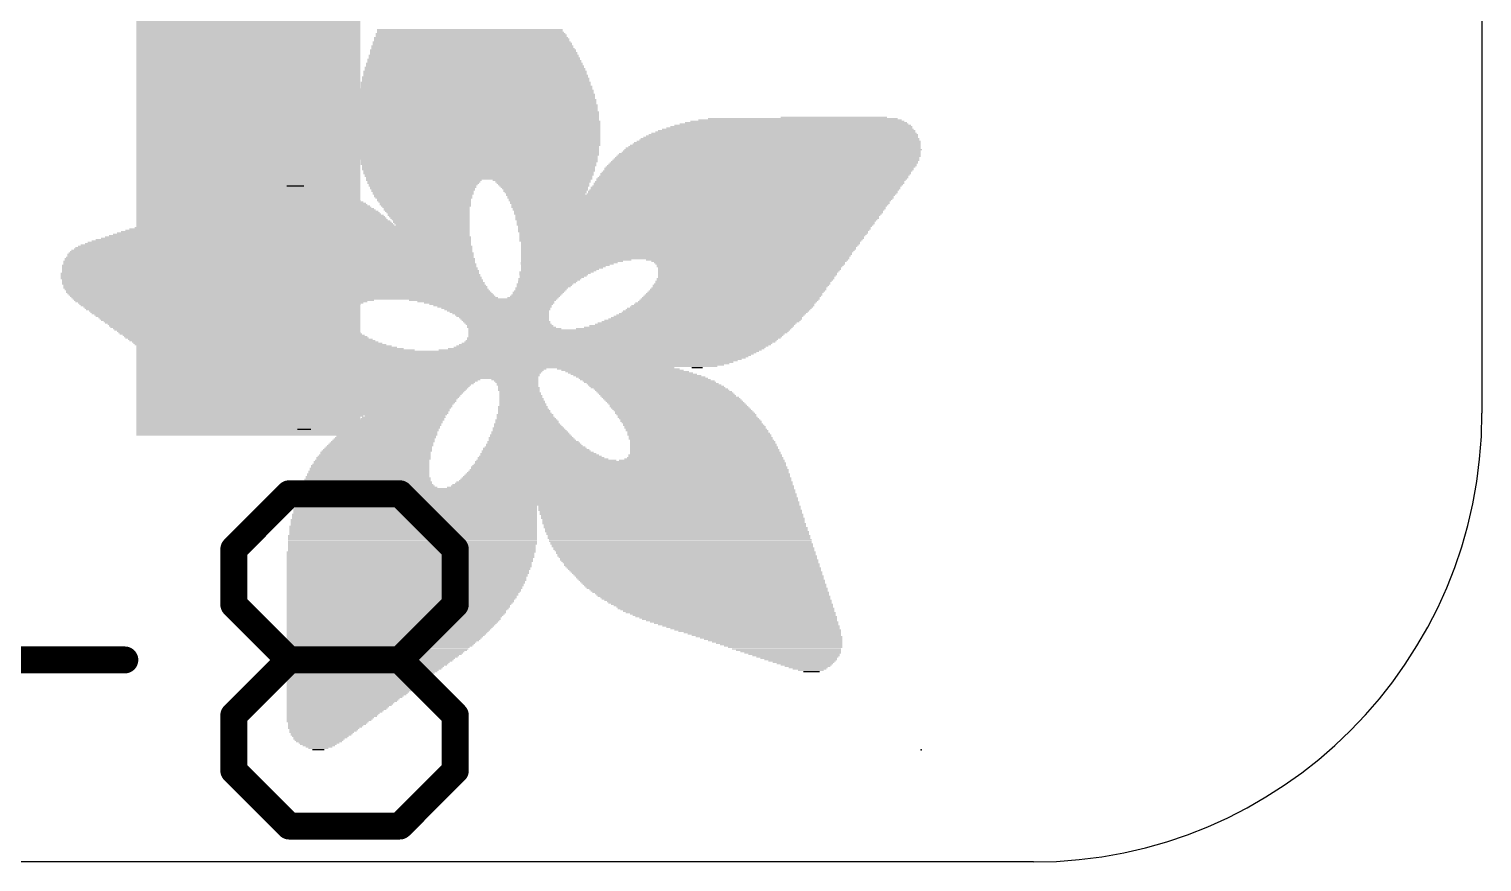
# Model space of a CAD drawing. Extents: x -5.4 to 5.4, y -7 to 7.
# Drawn here: x 1.284 to 5.398, y -6.985 to -4.627 of the extents above; entities that cross this region are included whole.
import ezdxf

# ---------------------------------------------------------------- set-up
doc = ezdxf.new("R2010")
doc.units = 0
for name, color, linetype in [('1', 12, 'CONTINUOUS'), ('20', 53, 'CONTINUOUS'), ('21', 40, 'CONTINUOUS'), ('22', 6, 'CONTINUOUS'), ('24', 53, 'CONTINUOUS')]:
    doc.layers.add(name, color=color, linetype=linetype)

# ---------------------------------------------------------------- blocks, each defined once
blk = doc.blocks.new('RECT')
blk.add_solid([(-0.5, -0.5), (0.5, -0.5), (-0.5, 0.5), (0.5, 0.5)])

msp = doc.modelspace()

# ---------------------------------------------------------------- linework, layer by layer
at = {"layer": '20'}
for p, q in [((5.3975, 5.715), (5.3975, -5.715)), ((4.1275, -6.985), (-4.445, -6.985))]:
    msp.add_line(p, q, dxfattribs=at)
msp.add_arc((4.1275, -5.715), 1.27, 270, 0, dxfattribs=at)
at = {"layer": '21', "const_width": 0.0762}
for points in [[(1.8639, -6.0996), (2.0206, -5.9428)], [(2.0206, -5.9428), (2.3342, -5.9428)], [(2.3342, -5.9428), (2.4909, -6.0996)], [(1.8639, -6.2563), (1.8639, -6.0996)], [(2.4909, -6.0996), (2.4909, -6.2563)], [(2.0206, -6.4131), (1.8639, -6.2563)], [(2.4909, -6.2563), (2.3342, -6.4131)], [(0.9283, -6.4131), (1.5554, -6.4131)], [(1.8639, -6.5699), (2.0206, -6.4131)], [(2.0206, -6.4131), (2.3342, -6.4131)], [(2.3342, -6.4131), (2.4909, -6.5699)], [(1.8639, -6.7266), (1.8639, -6.5699)], [(2.4909, -6.5699), (2.4909, -6.7266)], [(2.0206, -6.8834), (1.8639, -6.7266)], [(2.4909, -6.7266), (2.3342, -6.8834)], [(2.3342, -6.8834), (2.0206, -6.8834)]]:
    msp.add_lwpolyline(points, dxfattribs=at)
at = {"layer": '21', "const_width": 0.0381}
for points in [[(2.0206, -5.9237, 1), (2.0206, -5.9618)], [(2.0341, -5.9563, 1), (2.0071, -5.9293)], [(2.3476, -5.9293, 1), (2.3207, -5.9563)], [(2.3342, -5.9618, 1), (2.3342, -5.9237)], [(1.8829, -6.0996, 1), (1.8448, -6.0996)], [(1.8504, -6.0861, 1), (1.8773, -6.113)], [(2.51, -6.0996, 1), (2.4719, -6.0996)], [(2.4775, -6.113, 1), (2.5044, -6.0861)], [(1.8448, -6.2563, 1), (1.8829, -6.2563)], [(1.8773, -6.2429, 1), (1.8504, -6.2698)], [(2.4719, -6.2563, 1), (2.51, -6.2563)], [(2.5044, -6.2698, 1), (2.4775, -6.2429)], [(1.5554, -6.4322, 1), (1.5554, -6.3941)], [(2.0206, -6.3941, 1), (2.0206, -6.4322)], [(2.0341, -6.4266, 1), (2.0071, -6.3996)], [(2.3476, -6.3996, 1), (2.3207, -6.4266)], [(2.3342, -6.4322, 1), (2.3342, -6.3941)], [(2.0071, -6.4266, 1), (2.0341, -6.3996)], [(2.3207, -6.3996, 1), (2.3476, -6.4266)], [(1.8829, -6.5699, 1), (1.8448, -6.5699)], [(1.8504, -6.5564, 1), (1.8773, -6.5833)], [(2.51, -6.5699, 1), (2.4719, -6.5699)], [(2.4775, -6.5833, 1), (2.5044, -6.5564)], [(1.8773, -6.7132, 1), (1.8504, -6.7401)], [(2.5044, -6.7401, 1), (2.4775, -6.7132)], [(1.8448, -6.7266, 1), (1.8829, -6.7266)], [(2.4719, -6.7266, 1), (2.51, -6.7266)], [(2.0206, -6.8643, 1), (2.0206, -6.9024)], [(2.0071, -6.8969, 1), (2.0341, -6.8699)], [(2.3207, -6.8699, 1), (2.3476, -6.8969)], [(2.3342, -6.9024, 1), (2.3342, -6.8643)]]:
    msp.add_lwpolyline(points, format="xyb", dxfattribs=at)
at = {"layer": '24'}
msp.add_point((3.81, -6.6675), dxfattribs=at)

# ---------------------------------------------------------------- block references
at = {"layer": '1', "xscale": 4.445, "yscale": 0.635, "rotation": 90}
msp.add_blockref('RECT', (1.905, -3.556), dxfattribs=at)
at = {"layer": '21', "xscale": 0.4902, "yscale": 1.5199}
msp.add_blockref('RECT', (1.905, -4.5601), dxfattribs=at)
at = {"layer": '22', "rotation": 180}
for p, xscale, yscale in [((2.5337, -4.6406), 0.5373, 0.0038), ((2.5356, -4.6444), 0.5411, 0.0038), ((2.5356, -4.6482), 0.5411, 0.0038), ((2.5318, -4.6292), 0.5257, 0.0039), ((2.5318, -4.633), 0.5257, 0.0038), ((2.5337, -4.6368), 0.5295, 0.0038), ((2.5413, -4.6863), 0.5829, 0.0038), ((2.5413, -4.6901), 0.5829, 0.0038), ((2.5394, -4.6749), 0.5715, 0.0038), ((2.5394, -4.6787), 0.5715, 0.0038), ((2.5413, -4.6825), 0.5753, 0.0038), ((2.5375, -4.6634), 0.5601, 0.0038), ((2.5394, -4.6673), 0.5639, 0.0039), ((2.5394, -4.6711), 0.5639, 0.0038), ((2.5356, -4.652), 0.5487, 0.0038), ((2.5375, -4.6558), 0.5525, 0.0038), ((2.5375, -4.6596), 0.5525, 0.0038), ((2.5451, -4.7244), 0.6134, 0.0038), ((2.5451, -4.7282), 0.6134, 0.0038), ((2.547, -4.732), 0.6172, 0.0038), ((2.5432, -4.713), 0.602, 0.0038), ((2.5451, -4.7168), 0.6058, 0.0038), ((2.5451, -4.7206), 0.6058, 0.0038), ((2.5432, -4.7015), 0.5944, 0.0038), ((2.5432, -4.7054), 0.5944, 0.0039), ((2.5451, -4.7092), 0.5982, 0.0038), ((2.5432, -4.6939), 0.5867, 0.0038), ((2.5432, -4.6977), 0.5867, 0.0038), ((2.547, -4.7625), 0.6401, 0.0038), ((2.5489, -4.7663), 0.6439, 0.0038), ((2.5489, -4.7701), 0.6439, 0.0038), ((2.547, -4.7473), 0.6324, 0.0038), ((2.547, -4.7511), 0.6324, 0.0038), ((2.547, -4.7549), 0.6324, 0.0038), ((2.5489, -4.7587), 0.6362, 0.0038), ((2.5451, -4.7358), 0.621, 0.0038), ((2.547, -4.7396), 0.6248, 0.0038), ((2.547, -4.7435), 0.6248, 0.0039), ((2.5489, -4.7968), 0.6592, 0.0038), ((2.5508, -4.8006), 0.663, 0.0038), ((2.5508, -4.8044), 0.663, 0.0038), ((2.5508, -4.8082), 0.663, 0.0038), ((2.5527, -4.812), 0.6668, 0.0038), ((2.5508, -4.7892), 0.6554, 0.0038), ((2.5508, -4.793), 0.6554, 0.0038), ((2.5489, -4.7777), 0.6515, 0.0038), ((2.5489, -4.7816), 0.6515, 0.0039), ((2.5489, -4.7854), 0.6515, 0.0038), ((2.5489, -4.7739), 0.6439, 0.0038), ((2.5527, -4.8463), 0.682, 0.0038), ((2.5527, -4.8501), 0.682, 0.0038), ((2.5527, -4.8539), 0.682, 0.0038), ((2.5508, -4.8158), 0.6706, 0.0038), ((2.5508, -4.8197), 0.6706, 0.0039), ((2.5508, -4.8235), 0.6706, 0.0038), ((2.5527, -4.8273), 0.6744, 0.0038), ((2.5527, -4.8311), 0.6744, 0.0038), ((2.5527, -4.8349), 0.6744, 0.0038), ((2.5527, -4.8387), 0.6744, 0.0038), ((2.5546, -4.8425), 0.6782, 0.0038), ((2.5527, -4.8578), 0.682, 0.0039), ((2.5546, -4.8616), 0.6858, 0.0038), ((2.5546, -4.8654), 0.6858, 0.0038), ((2.5546, -4.8692), 0.6858, 0.0038), ((2.5546, -4.873), 0.6858, 0.0038), ((2.5546, -4.8768), 0.6858, 0.0038), ((2.5546, -4.8806), 0.6858, 0.0038), ((2.5546, -4.8844), 0.6858, 0.0038), ((2.5565, -4.8882), 0.6896, 0.0038), ((2.5565, -4.892), 0.6896, 0.0038), ((2.5565, -4.8959), 0.6896, 0.0039), ((3.45, -4.8959), 0.6477, 0.0039), ((3.4557, -4.892), 0.6287, 0.0038), ((3.4595, -4.8882), 0.6058, 0.0038), ((3.4671, -4.8844), 0.5754, 0.0038), ((3.4747, -4.8806), 0.5372, 0.0038), ((3.5624, -4.8768), 0.3009, 0.0038), ((2.5565, -4.8997), 0.6896, 0.0038), ((2.5565, -4.9035), 0.6896, 0.0038), ((2.5565, -4.9073), 0.6896, 0.0038), ((2.5565, -4.9111), 0.6896, 0.0038), ((2.5565, -4.9149), 0.6896, 0.0038), ((2.5565, -4.9187), 0.6896, 0.0038), ((2.5565, -4.9225), 0.6896, 0.0038), ((2.5565, -4.9263), 0.6896, 0.0038), ((2.5565, -4.9301), 0.6896, 0.0038), ((2.5565, -4.934), 0.6896, 0.0039), ((2.5565, -4.9378), 0.6896, 0.0038), ((3.41, -4.9378), 0.7887, 0.0038), ((3.4119, -4.934), 0.7773, 0.0039), ((3.4157, -4.9301), 0.7696, 0.0038), ((3.4195, -4.9263), 0.762, 0.0038), ((3.4214, -4.9225), 0.7506, 0.0038), ((3.4252, -4.9187), 0.7354, 0.0038), ((3.429, -4.9149), 0.7278, 0.0038), ((3.4328, -4.9111), 0.7124, 0.0038), ((3.4366, -4.9073), 0.6972, 0.0038), ((3.4423, -4.9035), 0.6858, 0.0038), ((3.4462, -4.8997), 0.6705, 0.0038), ((2.5565, -4.9416), 0.6896, 0.0038), ((2.5565, -4.9454), 0.6896, 0.0038), ((2.5565, -4.9492), 0.6896, 0.0038), ((2.5565, -4.953), 0.6896, 0.0038), ((2.5584, -4.9568), 0.6858, 0.0038), ((2.5565, -4.9606), 0.682, 0.0038), ((2.5565, -4.9644), 0.682, 0.0038), ((2.5565, -4.9682), 0.682, 0.0038), ((2.5565, -4.9721), 0.682, 0.0039), ((2.5565, -4.9759), 0.682, 0.0038), ((3.3852, -4.9759), 0.8458, 0.0038), ((3.3871, -4.9721), 0.842, 0.0039), ((3.3909, -4.9682), 0.842, 0.0038), ((3.3909, -4.9644), 0.8344, 0.0038), ((3.3947, -4.9606), 0.8268, 0.0038), ((3.3966, -4.9568), 0.823, 0.0038), ((3.4005, -4.953), 0.8153, 0.0038), ((3.4024, -4.9492), 0.8115, 0.0038), ((3.4062, -4.9454), 0.8039, 0.0038), ((3.4081, -4.9416), 0.7925, 0.0038), ((2.5584, -4.9797), 0.6782, 0.0038), ((2.5584, -4.9835), 0.6782, 0.0038), ((2.5565, -4.9873), 0.6744, 0.0038), ((2.5565, -4.9911), 0.6744, 0.0038), ((2.5565, -4.9949), 0.6744, 0.0038), ((2.5584, -4.9987), 0.6706, 0.0038), ((2.5584, -5.0025), 0.6706, 0.0038), ((2.5565, -5.0063), 0.6668, 0.0038), ((2.5565, -5.0102), 0.6668, 0.0039), ((2.5584, -5.014), 0.663, 0.0038), ((2.5565, -5.0178), 0.6592, 0.0038), ((3.3548, -5.0178), 0.8763, 0.0038), ((3.3586, -5.014), 0.8763, 0.0038), ((3.3605, -5.0102), 0.8725, 0.0039), ((3.3643, -5.0063), 0.8725, 0.0038), ((3.3662, -5.0025), 0.8687, 0.0038), ((3.37, -4.9987), 0.8687, 0.0038), ((3.3719, -4.9949), 0.8649, 0.0038), ((3.3738, -4.9911), 0.8611, 0.0038), ((3.3776, -4.9873), 0.8611, 0.0038), ((3.3795, -4.9835), 0.8573, 0.0038), ((3.3814, -4.9797), 0.8534, 0.0038), ((2.5565, -5.0216), 0.6592, 0.0038), ((2.5565, -5.0254), 0.6592, 0.0038), ((2.5585, -5.0292), 0.6553, 0.0038), ((2.5566, -5.033), 0.6515, 0.0038), ((2.5566, -5.0368), 0.6515, 0.0038), ((2.5585, -5.0406), 0.6477, 0.0038), ((2.5566, -5.0444), 0.6439, 0.0038), ((2.5585, -5.0483), 0.6401, 0.0039), ((2.5585, -5.0521), 0.6401, 0.0038), ((2.4022, -5.0559), 0.3276, 0.0038), ((2.4022, -5.0597), 0.32, 0.0038), ((2.7355, -5.0559), 0.2781, 0.0038), ((2.7393, -5.0597), 0.2705, 0.0038), ((3.3243, -5.0597), 0.8763, 0.0038), ((3.33, -5.0521), 0.8801, 0.0038), ((3.3281, -5.0559), 0.8763, 0.0038), ((3.3338, -5.0483), 0.8801, 0.0039), ((3.3357, -5.0444), 0.8763, 0.0038), ((3.3414, -5.0368), 0.8801, 0.0038), ((3.3395, -5.0406), 0.8763, 0.0038), ((3.3433, -5.033), 0.8763, 0.0038), ((3.3471, -5.0292), 0.8763, 0.0038), ((3.3509, -5.0216), 0.8763, 0.0038), ((3.3509, -5.0254), 0.8763, 0.0038), ((2.0289, -5.1016), 0.3429, 0.0038), ((2.0288, -5.0978), 0.32, 0.0038), ((2.0307, -5.094), 0.301, 0.0038), ((2.0308, -5.0902), 0.2781, 0.0038), ((2.0308, -5.0864), 0.2477, 0.0039), ((2.0346, -5.0825), 0.2171, 0.0038), ((2.0346, -5.0787), 0.1791, 0.0038), ((2.0365, -5.0749), 0.1295, 0.0038), ((2.0383, -5.0711), 0.0495, 0.0038), ((2.4003, -5.0635), 0.3162, 0.0038), ((2.4003, -5.0673), 0.3086, 0.0038), ((2.3984, -5.0711), 0.3048, 0.0038), ((2.4003, -5.0749), 0.301, 0.0038), ((2.3984, -5.0787), 0.2972, 0.0038), ((2.4003, -5.0825), 0.2934, 0.0038), ((2.3984, -5.0864), 0.2896, 0.0039), ((2.4003, -5.0902), 0.2858, 0.0038), ((2.4003, -5.094), 0.2858, 0.0038), ((2.4003, -5.0978), 0.2782, 0.0038), ((2.4003, -5.1016), 0.2782, 0.0038), ((2.7393, -5.0635), 0.2629, 0.0038), ((2.7413, -5.0673), 0.259, 0.0038), ((2.7432, -5.0711), 0.2552, 0.0038), ((2.7432, -5.0749), 0.2476, 0.0038), ((2.7451, -5.0787), 0.2438, 0.0038), ((2.747, -5.0825), 0.24, 0.0038), ((2.7451, -5.0864), 0.2362, 0.0039), ((2.747, -5.0902), 0.2324, 0.0038), ((2.747, -5.094), 0.2248, 0.0038), ((3.1852, -5.0978), 1.1011, 0.0038), ((3.1852, -5.1016), 1.0935, 0.0038), ((3.3014, -5.094), 0.8763, 0.0038), ((3.3052, -5.0864), 0.8763, 0.0039), ((3.3052, -5.0902), 0.8763, 0.0038), ((3.309, -5.0825), 0.8763, 0.0038), ((3.3128, -5.0749), 0.8763, 0.0038), ((3.3128, -5.0787), 0.8763, 0.0038), ((3.3167, -5.0711), 0.8763, 0.0038), ((3.3224, -5.0635), 0.8801, 0.0038), ((3.3205, -5.0673), 0.8763, 0.0038), ((2.0003, -5.1397), 0.5295, 0.0038), ((2.0059, -5.1359), 0.5105, 0.0038), ((2.0078, -5.1321), 0.4915, 0.0038), ((2.0117, -5.1283), 0.4762, 0.0038), ((2.0136, -5.1245), 0.4572, 0.0039), ((2.0174, -5.1206), 0.442, 0.0038), ((2.0193, -5.1168), 0.423, 0.0038), ((2.0212, -5.113), 0.4038, 0.0038), ((2.0231, -5.1092), 0.3848, 0.0038), ((2.0269, -5.1054), 0.362, 0.0038), ((2.4022, -5.1054), 0.2744, 0.0038), ((2.4022, -5.1092), 0.2667, 0.0038), ((2.4022, -5.113), 0.2667, 0.0038), ((2.4042, -5.1168), 0.2629, 0.0038), ((2.4061, -5.1206), 0.2591, 0.0038), ((2.4061, -5.1245), 0.2591, 0.0039), ((2.408, -5.1283), 0.2553, 0.0038), ((2.4079, -5.1321), 0.2476, 0.0038), ((2.4098, -5.1359), 0.2438, 0.0038), ((2.4098, -5.1397), 0.2438, 0.0038), ((3.1852, -5.1054), 1.0935, 0.0038), ((3.1852, -5.1092), 1.0859, 0.0038), ((3.1833, -5.113), 1.0821, 0.0038), ((3.1833, -5.1168), 1.0745, 0.0038), ((3.1833, -5.1206), 1.0745, 0.0038), ((3.1833, -5.1245), 1.0668, 0.0039), ((3.1814, -5.1283), 1.0629, 0.0038), ((3.1795, -5.1321), 1.0591, 0.0038), ((3.1814, -5.1359), 1.0553, 0.0038), ((3.1795, -5.1397), 1.0515, 0.0038), ((1.9622, -5.1816), 0.7125, 0.0038), ((1.966, -5.1778), 0.6973, 0.0038), ((1.9698, -5.174), 0.682, 0.0038), ((1.9736, -5.1702), 0.6668, 0.0038), ((1.9755, -5.1664), 0.6477, 0.0038), ((1.9812, -5.1626), 0.6286, 0.0039), ((1.985, -5.1587), 0.6134, 0.0038), ((1.9888, -5.1549), 0.5982, 0.0038), ((1.9908, -5.1511), 0.5791, 0.0038), ((1.9946, -5.1473), 0.5639, 0.0038), ((1.9984, -5.1435), 0.5487, 0.0038), ((2.4117, -5.1435), 0.24, 0.0038), ((2.4136, -5.1473), 0.2362, 0.0038), ((2.4155, -5.1511), 0.2324, 0.0038), ((2.4155, -5.1549), 0.2324, 0.0038), ((2.4174, -5.1587), 0.2286, 0.0038), ((2.4194, -5.1626), 0.2247, 0.0039), ((2.4213, -5.1664), 0.2209, 0.0038), ((2.4232, -5.1702), 0.2171, 0.0038), ((2.4232, -5.174), 0.2171, 0.0038), ((2.4251, -5.1778), 0.2133, 0.0038), ((2.427, -5.1816), 0.2095, 0.0038), ((3.1795, -5.1435), 1.0439, 0.0038), ((3.1795, -5.1473), 1.0439, 0.0038), ((3.1776, -5.1511), 1.0401, 0.0038), ((3.1776, -5.1549), 1.0325, 0.0038), ((3.1757, -5.1587), 1.0287, 0.0038), ((3.1757, -5.1626), 1.0287, 0.0039), ((3.1738, -5.1664), 1.0249, 0.0038), ((3.1738, -5.1702), 1.0173, 0.0038), ((3.1719, -5.174), 1.0135, 0.0038), ((3.1719, -5.1778), 1.0135, 0.0038), ((3.1699, -5.1816), 1.0096, 0.0038), ((2.0041, -5.2235), 1.063, 0.0038), ((2.0117, -5.2197), 1.0478, 0.0038), ((2.0174, -5.2159), 1.0364, 0.0038), ((2.0212, -5.2121), 1.021, 0.0038), ((2.0269, -5.2083), 1.0096, 0.0038), ((2.0326, -5.2045), 0.9982, 0.0038), ((2.0383, -5.2007), 0.9867, 0.0039), ((2.044, -5.1968), 0.9753, 0.0038), ((2.0497, -5.193), 0.9639, 0.0038), ((2.0574, -5.1892), 0.9486, 0.0038), ((2.0631, -5.1854), 0.9372, 0.0038), ((3.1699, -5.1854), 1.002, 0.0038), ((3.168, -5.1892), 0.9982, 0.0038), ((3.168, -5.193), 0.9982, 0.0038), ((3.1661, -5.1968), 0.9944, 0.0038), ((3.1642, -5.2007), 0.9906, 0.0039), ((3.1661, -5.2045), 0.9868, 0.0038), ((3.1642, -5.2083), 0.983, 0.0038), ((3.1623, -5.2121), 0.9792, 0.0038), ((3.1604, -5.2159), 0.9754, 0.0038), ((3.1604, -5.2197), 0.9754, 0.0038), ((3.1585, -5.2235), 0.9716, 0.0038), ((1.9679, -5.2654), 1.1506, 0.0038), ((1.9698, -5.2616), 1.1468, 0.0038), ((1.9698, -5.2578), 1.1392, 0.0038), ((1.9717, -5.254), 1.1354, 0.0038), ((1.9755, -5.2502), 1.1278, 0.0038), ((1.9774, -5.2464), 1.124, 0.0038), ((1.9812, -5.2426), 1.1164, 0.0038), ((1.9832, -5.2388), 1.1049, 0.0039), ((1.9889, -5.2349), 1.0935, 0.0038), ((1.9927, -5.2311), 1.0859, 0.0038), ((1.9984, -5.2273), 1.0745, 0.0038), ((3.1566, -5.2273), 0.9678, 0.0038), ((3.1471, -5.2578), 0.9411, 0.0038), ((3.1452, -5.2616), 0.9373, 0.0038), ((3.1452, -5.2654), 0.9373, 0.0038), ((3.1566, -5.2311), 0.9601, 0.0038), ((3.1566, -5.2349), 0.9601, 0.0038), ((3.1547, -5.2388), 0.9563, 0.0039), ((3.1528, -5.2426), 0.9525, 0.0038), ((3.1509, -5.2464), 0.9487, 0.0038), ((3.1509, -5.2502), 0.9487, 0.0038), ((3.149, -5.254), 0.9449, 0.0038), ((1.9641, -5.2959), 1.1735, 0.0038), ((1.9641, -5.2997), 1.1735, 0.0038), ((1.966, -5.3035), 1.1773, 0.0038), ((1.966, -5.3073), 1.1773, 0.0038), ((1.9641, -5.2845), 1.1659, 0.0038), ((1.9641, -5.2883), 1.1659, 0.0038), ((1.966, -5.2921), 1.1697, 0.0038), ((1.966, -5.2769), 1.1621, 0.0039), ((1.966, -5.2807), 1.1621, 0.0038), ((1.966, -5.273), 1.1545, 0.0038), ((1.9679, -5.2692), 1.1506, 0.0038), ((2.8136, -5.2883), 0.2743, 0.0038), ((2.8079, -5.2921), 0.2629, 0.0038), ((3.1433, -5.2692), 0.9335, 0.0038), ((3.1414, -5.273), 0.9297, 0.0038), ((3.1414, -5.2769), 0.9297, 0.0039), ((2.8327, -5.2807), 0.3124, 0.0038), ((2.8213, -5.2845), 0.2896, 0.0038), ((2.8023, -5.2959), 0.2515, 0.0038), ((2.7927, -5.3035), 0.2324, 0.0038), ((2.787, -5.3073), 0.221, 0.0038), ((2.7966, -5.2997), 0.2401, 0.0038), ((3.3167, -5.2807), 0.5715, 0.0038), ((3.3223, -5.2845), 0.5524, 0.0038), ((3.3242, -5.2883), 0.541, 0.0038), ((3.3261, -5.2921), 0.5372, 0.0038), ((3.3261, -5.2959), 0.5296, 0.0038), ((3.3242, -5.2997), 0.5258, 0.0038), ((3.3242, -5.3035), 0.5182, 0.0038), ((3.3242, -5.3073), 0.5182, 0.0038), ((1.966, -5.3188), 1.1849, 0.0038), ((1.9679, -5.3226), 1.1887, 0.0038), ((1.9679, -5.3264), 1.1887, 0.0038), ((1.9698, -5.3302), 1.1925, 0.0038), ((1.9698, -5.334), 1.1925, 0.0038), ((1.9679, -5.3111), 1.1811, 0.0038), ((1.9679, -5.315), 1.1811, 0.0039), ((1.9755, -5.3454), 1.1964, 0.0038), ((1.9736, -5.3378), 1.1925, 0.0038), ((1.9736, -5.3416), 1.1925, 0.0038), ((2.7527, -5.3416), 0.1676, 0.0038), ((2.7508, -5.3454), 0.1638, 0.0038), ((2.7585, -5.334), 0.1791, 0.0038), ((2.7566, -5.3378), 0.1753, 0.0038), ((2.7736, -5.3188), 0.2019, 0.0038), ((2.7698, -5.3226), 0.1943, 0.0038), ((2.7775, -5.315), 0.2096, 0.0039), ((2.768, -5.3264), 0.1905, 0.0038), ((2.7642, -5.3302), 0.1829, 0.0038), ((2.7832, -5.3111), 0.2134, 0.0038), ((3.3071, -5.3416), 0.4991, 0.0038), ((3.3052, -5.3454), 0.4953, 0.0038), ((3.3128, -5.334), 0.503, 0.0038), ((3.3109, -5.3378), 0.4991, 0.0038), ((3.3223, -5.3111), 0.5144, 0.0038), ((3.3204, -5.315), 0.5106, 0.0039), ((3.3185, -5.3188), 0.5068, 0.0038), ((3.3185, -5.3226), 0.5068, 0.0038), ((3.3166, -5.3264), 0.503, 0.0038), ((3.3147, -5.3302), 0.4992, 0.0038), ((1.9755, -5.3492), 1.1964, 0.0038), ((1.9793, -5.3531), 1.1964, 0.0039), ((1.9812, -5.3569), 1.2002, 0.0038), ((1.9812, -5.3607), 1.2002, 0.0038), ((1.985, -5.3645), 1.2002, 0.0038), ((1.9888, -5.3683), 1.2002, 0.0038), ((1.9907, -5.3721), 1.204, 0.0038), ((1.9946, -5.3759), 1.2039, 0.0038), ((1.9984, -5.3797), 1.2039, 0.0038), ((2.0021, -5.3835), 1.2039, 0.0038), ((2.0079, -5.3873), 1.2078, 0.0038), ((2.7108, -5.3873), 0.1448, 0.0038), ((2.7165, -5.3835), 0.141, 0.0038), ((2.7204, -5.3797), 0.1409, 0.0038), ((2.7261, -5.3721), 0.1447, 0.0038), ((2.7242, -5.3759), 0.1409, 0.0038), ((2.7299, -5.3683), 0.1448, 0.0038), ((2.7356, -5.3607), 0.1486, 0.0038), ((2.7337, -5.3645), 0.1448, 0.0038), ((2.7451, -5.3492), 0.16, 0.0038), ((2.7432, -5.3531), 0.1562, 0.0039), ((2.7413, -5.3569), 0.1524, 0.0038), ((3.2709, -5.3873), 0.5029, 0.0038), ((3.2747, -5.3835), 0.503, 0.0038), ((3.2785, -5.3797), 0.503, 0.0038), ((3.2805, -5.3759), 0.4991, 0.0038), ((3.2843, -5.3721), 0.4991, 0.0038), ((3.2881, -5.3683), 0.4991, 0.0038), ((3.2919, -5.3645), 0.4991, 0.0038), ((3.2938, -5.3607), 0.4953, 0.0038), ((3.2995, -5.3531), 0.4991, 0.0039), ((3.2976, -5.3569), 0.4953, 0.0038), ((3.3033, -5.3492), 0.4991, 0.0038), ((2.0936, -5.3912), 1.3716, 0.0039), ((1.8364, -5.395), 0.8496, 0.0038), ((1.8288, -5.3988), 0.8268, 0.0038), ((1.8269, -5.4026), 0.8078, 0.0038), ((1.825, -5.4064), 0.7963, 0.0038), ((1.8231, -5.4102), 0.7848, 0.0038), ((1.8231, -5.414), 0.7696, 0.0038), ((1.8231, -5.4178), 0.762, 0.0038), ((1.8231, -5.4216), 0.7544, 0.0038), ((1.825, -5.4254), 0.743, 0.0038), ((1.825, -5.4293), 0.7354, 0.0039), ((2.568, -5.395), 0.4153, 0.0038), ((2.5775, -5.3988), 0.3886, 0.0038), ((2.587, -5.4026), 0.3696, 0.0038), ((2.5927, -5.4064), 0.3506, 0.0038), ((2.5966, -5.4102), 0.3353, 0.0038), ((2.6023, -5.414), 0.3239, 0.0038), ((2.606, -5.4178), 0.3086, 0.0038), ((2.6099, -5.4216), 0.3009, 0.0038), ((2.6118, -5.4254), 0.2895, 0.0038), ((2.6156, -5.4293), 0.2819, 0.0039), ((3.2252, -5.4293), 0.5258, 0.0039), ((3.229, -5.4254), 0.5258, 0.0038), ((3.2347, -5.4216), 0.522, 0.0038), ((3.2385, -5.4178), 0.522, 0.0038), ((3.2442, -5.414), 0.5182, 0.0038), ((3.248, -5.4102), 0.5182, 0.0038), ((3.2519, -5.4064), 0.5105, 0.0038), ((3.2557, -5.4026), 0.5105, 0.0038), ((3.2614, -5.3988), 0.5067, 0.0038), ((3.2652, -5.395), 0.5067, 0.0038), ((3.269, -5.3912), 0.5067, 0.0039), ((1.8269, -5.4331), 0.7316, 0.0038), ((1.8308, -5.4369), 0.7239, 0.0038), ((1.8327, -5.4407), 0.7201, 0.0038), ((1.8365, -5.4445), 0.7125, 0.0038), ((1.8384, -5.4483), 0.7087, 0.0038), ((1.8403, -5.4521), 0.7049, 0.0038), ((1.8441, -5.4559), 0.6973, 0.0038), ((1.8478, -5.4597), 0.6973, 0.0038), ((1.8536, -5.4635), 0.6934, 0.0038), ((1.8555, -5.4674), 0.6896, 0.0039), ((1.8593, -5.4712), 0.6896, 0.0038), ((2.6194, -5.4331), 0.2743, 0.0038), ((2.6232, -5.4369), 0.2667, 0.0038), ((2.6251, -5.4407), 0.2629, 0.0038), ((2.6289, -5.4445), 0.2552, 0.0038), ((2.6308, -5.4483), 0.2514, 0.0038), ((2.6327, -5.4521), 0.2476, 0.0038), ((2.6365, -5.4559), 0.2476, 0.0038), ((2.6384, -5.4597), 0.2438, 0.0038), ((2.6423, -5.4635), 0.2439, 0.0038), ((2.6461, -5.4674), 0.2439, 0.0039), ((2.6499, -5.4712), 0.2515, 0.0038), ((3.1509, -5.4712), 0.5905, 0.0038), ((3.1604, -5.4674), 0.5792, 0.0039), ((3.17, -5.4635), 0.5677, 0.0038), ((3.1757, -5.4597), 0.5639, 0.0038), ((3.1852, -5.4559), 0.5601, 0.0038), ((3.1909, -5.4521), 0.5563, 0.0038), ((3.1985, -5.4483), 0.5486, 0.0038), ((3.2023, -5.4445), 0.541, 0.0038), ((3.208, -5.4407), 0.5372, 0.0038), ((3.2137, -5.4369), 0.5334, 0.0038), ((3.2195, -5.4331), 0.5295, 0.0038), ((1.865, -5.475), 0.6858, 0.0038), ((1.8688, -5.4788), 0.6858, 0.0038), ((1.8745, -5.4826), 0.682, 0.0038), ((1.8802, -5.4864), 0.6858, 0.0038), ((1.884, -5.4902), 0.6858, 0.0038), ((1.8917, -5.494), 0.6858, 0.0038), ((1.8974, -5.4978), 0.6896, 0.0038), ((1.9012, -5.5016), 0.6896, 0.0038), ((1.9107, -5.5055), 0.6934, 0.0039), ((1.9164, -5.5093), 0.6972, 0.0038), ((1.9241, -5.5131), 0.6973, 0.0038), ((2.9566, -5.5131), 0.8801, 0.0038), ((2.9604, -5.5093), 0.8801, 0.0038), ((2.968, -5.5016), 0.8878, 0.0038), ((2.9642, -5.5055), 0.8801, 0.0039), ((2.9832, -5.4788), 0.9106, 0.0038), ((2.9813, -5.4826), 0.9068, 0.0038), ((2.9794, -5.4864), 0.903, 0.0038), ((2.9756, -5.4902), 0.8954, 0.0038), ((2.9737, -5.494), 0.8916, 0.0038), ((2.9718, -5.4978), 0.8878, 0.0038), ((2.6594, -5.475), 0.2629, 0.0038), ((3.1375, -5.475), 0.6096, 0.0038), ((1.9317, -5.5169), 0.7049, 0.0038), ((1.9393, -5.5207), 0.7124, 0.0038), ((1.9507, -5.5245), 0.7201, 0.0038), ((1.9603, -5.5283), 0.7315, 0.0038), ((1.9736, -5.5321), 0.743, 0.0038), ((1.9907, -5.5359), 0.7696, 0.0038), ((2.4803, -5.5397), 1.7412, 0.0038), ((2.4803, -5.5436), 1.726, 0.0039), ((2.4785, -5.5474), 1.7145, 0.0038), ((2.4765, -5.5512), 1.703, 0.0038), ((2.9013, -5.5359), 0.9144, 0.0038), ((2.9184, -5.5321), 0.8953, 0.0038), ((2.928, -5.5283), 0.8839, 0.0038), ((2.9356, -5.5245), 0.884, 0.0038), ((2.9432, -5.5207), 0.8839, 0.0038), ((2.9489, -5.5169), 0.8801, 0.0038), ((2.4765, -5.555), 1.6878, 0.0038), ((2.4746, -5.5588), 1.6764, 0.0038), ((2.4727, -5.5626), 1.6574, 0.0038), ((2.4689, -5.5664), 1.6421, 0.0038), ((2.4651, -5.5702), 1.6269, 0.0038), ((2.4632, -5.574), 1.6078, 0.0038), ((2.4575, -5.5778), 1.5887, 0.0038), ((2.4518, -5.5817), 1.5621, 0.0039), ((2.3927, -5.5855), 1.4364, 0.0038), ((2.2136, -5.5893), 1.0706, 0.0038), ((2.2136, -5.5931), 1.0554, 0.0038), ((2.9527, -5.5893), 0.3467, 0.0038), ((2.9642, -5.5931), 0.3467, 0.0038), ((3.1757, -5.5855), 0.0305, 0.0038), ((2.2136, -5.5969), 1.0478, 0.0038), ((2.2155, -5.6007), 1.0363, 0.0038), ((2.2155, -5.6045), 1.0287, 0.0038), ((2.2174, -5.6083), 1.0249, 0.0038), ((2.2193, -5.6121), 1.0135, 0.0038), ((2.2212, -5.6159), 1.0097, 0.0038), ((2.1412, -5.6198), 0.842, 0.0039), ((2.1412, -5.6236), 0.8268, 0.0038), ((2.1393, -5.6274), 0.8154, 0.0038), ((2.1413, -5.6312), 0.8039, 0.0038), ((2.1394, -5.635), 0.7925, 0.0038), ((2.6594, -5.6198), 0.1334, 0.0039), ((2.6632, -5.6236), 0.1258, 0.0038), ((2.6651, -5.6274), 0.122, 0.0038), ((2.667, -5.6312), 0.1182, 0.0038), ((2.667, -5.635), 0.1182, 0.0038), ((2.9776, -5.5969), 0.3505, 0.0038), ((2.987, -5.6007), 0.3543, 0.0038), ((2.9966, -5.6045), 0.3581, 0.0038), ((3.0061, -5.6083), 0.362, 0.0038), ((3.0156, -5.6121), 0.3658, 0.0038), ((3.0232, -5.6159), 0.3657, 0.0038), ((3.029, -5.6198), 0.3695, 0.0039), ((3.0385, -5.6236), 0.3734, 0.0038), ((3.0423, -5.6274), 0.3734, 0.0038), ((3.0499, -5.6312), 0.3734, 0.0038), ((3.0556, -5.635), 0.3772, 0.0038), ((2.1393, -5.6388), 0.7848, 0.0038), ((2.1412, -5.6426), 0.7734, 0.0038), ((2.1412, -5.6464), 0.7658, 0.0038), ((2.1431, -5.6502), 0.7544, 0.0038), ((2.1431, -5.654), 0.7468, 0.0038), ((2.1431, -5.6579), 0.7391, 0.0039), ((2.145, -5.6617), 0.7277, 0.0038), ((2.145, -5.6655), 0.7201, 0.0038), ((2.145, -5.6693), 0.7125, 0.0038), ((2.1469, -5.6731), 0.7011, 0.0038), ((2.1469, -5.6769), 0.6934, 0.0038), ((2.669, -5.6388), 0.1143, 0.0038), ((2.6709, -5.6426), 0.1181, 0.0038), ((2.6709, -5.6464), 0.1181, 0.0038), ((2.6709, -5.6502), 0.1181, 0.0038), ((2.6728, -5.654), 0.1143, 0.0038), ((2.6747, -5.6579), 0.1181, 0.0039), ((2.6747, -5.6617), 0.1181, 0.0038), ((2.6766, -5.6655), 0.1219, 0.0038), ((2.6766, -5.6693), 0.1219, 0.0038), ((2.6785, -5.6731), 0.1257, 0.0038), ((2.6785, -5.6769), 0.1257, 0.0038), ((3.0613, -5.6388), 0.381, 0.0038), ((3.0651, -5.6426), 0.381, 0.0038), ((3.0728, -5.6464), 0.381, 0.0038), ((3.0766, -5.6502), 0.381, 0.0038), ((3.0823, -5.654), 0.3848, 0.0038), ((3.0861, -5.6579), 0.3848, 0.0039), ((3.0899, -5.6617), 0.3848, 0.0038), ((3.0937, -5.6655), 0.3848, 0.0038), ((3.0994, -5.6693), 0.3886, 0.0038), ((3.1033, -5.6731), 0.3887, 0.0038), ((3.1071, -5.6769), 0.3887, 0.0038), ((2.1507, -5.6807), 0.6858, 0.0038), ((2.1526, -5.6845), 0.6743, 0.0038), ((2.1526, -5.6883), 0.6667, 0.0038), ((2.1545, -5.6921), 0.6553, 0.0038), ((2.1583, -5.6959), 0.6477, 0.0039), ((2.1603, -5.6998), 0.6363, 0.0038), ((2.1622, -5.7036), 0.6248, 0.0038), ((2.1641, -5.7074), 0.621, 0.0038), ((2.1679, -5.7112), 0.6058, 0.0038), ((2.1717, -5.715), 0.5982, 0.0038), ((2.1736, -5.7188), 0.5868, 0.0038), ((2.688, -5.7188), 0.1601, 0.0038), ((2.688, -5.715), 0.1524, 0.0038), ((2.6823, -5.6959), 0.1409, 0.0039), ((2.6823, -5.6998), 0.1409, 0.0038), ((2.6842, -5.7036), 0.1447, 0.0038), ((2.6861, -5.7074), 0.1485, 0.0038), ((2.6861, -5.7112), 0.1485, 0.0038), ((2.6804, -5.6807), 0.1295, 0.0038), ((2.6804, -5.6845), 0.1295, 0.0038), ((2.6823, -5.6883), 0.1333, 0.0038), ((2.6823, -5.6921), 0.1333, 0.0038), ((3.1109, -5.6807), 0.3886, 0.0038), ((3.1147, -5.6845), 0.3886, 0.0038), ((3.1185, -5.6883), 0.3886, 0.0038), ((3.1223, -5.6921), 0.3886, 0.0038), ((3.1242, -5.6959), 0.3924, 0.0039), ((3.128, -5.6998), 0.3924, 0.0038), ((3.1318, -5.7036), 0.3924, 0.0038), ((3.1356, -5.7074), 0.3924, 0.0038), ((3.1395, -5.7112), 0.3925, 0.0038), ((3.1414, -5.715), 0.3963, 0.0038), ((3.1452, -5.7188), 0.3963, 0.0038), ((2.0594, -5.7226), 0.3429, 0.0038), ((2.0593, -5.7264), 0.32, 0.0038), ((2.0574, -5.7302), 0.301, 0.0038), ((2.0593, -5.734), 0.282, 0.0039), ((2.0593, -5.7379), 0.259, 0.0038), ((2.0593, -5.7417), 0.2362, 0.0038), ((2.0593, -5.7455), 0.2134, 0.0038), ((2.0593, -5.7493), 0.1828, 0.0038), ((2.0612, -5.7531), 0.1486, 0.0038), ((2.0613, -5.7569), 0.1105, 0.0038), ((2.3165, -5.7569), 0.2629, 0.0038), ((2.3184, -5.7531), 0.2591, 0.0038), ((2.3222, -5.7493), 0.259, 0.0038), ((2.326, -5.7455), 0.2514, 0.0038), ((2.3298, -5.7417), 0.2514, 0.0038), ((2.3336, -5.7379), 0.2438, 0.0038), ((2.3375, -5.734), 0.2439, 0.0039), ((2.3413, -5.7302), 0.2363, 0.0038), ((2.3451, -5.7264), 0.2363, 0.0038), ((2.3489, -5.7226), 0.2286, 0.0038), ((2.6975, -5.7569), 0.2019, 0.0038), ((2.6975, -5.7531), 0.1943, 0.0038), ((2.6937, -5.7455), 0.1867, 0.0038), ((2.6956, -5.7493), 0.1905, 0.0038), ((2.6918, -5.734), 0.1753, 0.0039), ((2.6937, -5.7379), 0.1791, 0.0038), ((2.6937, -5.7417), 0.1791, 0.0038), ((2.688, -5.7226), 0.1601, 0.0038), ((2.6899, -5.7264), 0.1639, 0.0038), ((2.6918, -5.7302), 0.1677, 0.0038), ((3.1471, -5.7226), 0.3925, 0.0038), ((3.149, -5.7264), 0.3963, 0.0038), ((3.1528, -5.7302), 0.3962, 0.0038), ((3.1566, -5.734), 0.3962, 0.0039), ((3.1585, -5.7379), 0.4, 0.0038), ((3.1604, -5.7417), 0.3962, 0.0038), ((3.1642, -5.7455), 0.3962, 0.0038), ((3.1661, -5.7493), 0.4, 0.0038), ((3.1699, -5.7531), 0.4, 0.0038), ((3.1699, -5.7569), 0.4, 0.0038), ((2.0632, -5.7607), 0.0381, 0.0038), ((2.2822, -5.7988), 0.2934, 0.0038), ((2.286, -5.795), 0.2934, 0.0038), ((2.2879, -5.7912), 0.2896, 0.0038), ((2.2898, -5.7874), 0.2858, 0.0038), ((2.2936, -5.7836), 0.2858, 0.0038), ((2.2955, -5.7798), 0.2819, 0.0038), ((2.2994, -5.776), 0.2819, 0.0038), ((2.3013, -5.7721), 0.2781, 0.0039), ((2.3051, -5.7683), 0.2705, 0.0038), ((2.3089, -5.7645), 0.2705, 0.0038), ((2.3108, -5.7607), 0.2667, 0.0038), ((2.7109, -5.795), 0.2591, 0.0038), ((2.7128, -5.7988), 0.2629, 0.0038), ((2.7051, -5.7836), 0.24, 0.0038), ((2.707, -5.7874), 0.2438, 0.0038), ((2.7089, -5.7912), 0.2476, 0.0038), ((2.7032, -5.776), 0.2286, 0.0038), ((2.7051, -5.7798), 0.2324, 0.0038), ((2.7013, -5.7683), 0.2172, 0.0038), ((2.7032, -5.7721), 0.221, 0.0039), ((2.6994, -5.7607), 0.2058, 0.0038), ((2.7013, -5.7645), 0.2096, 0.0038), ((3.1738, -5.7607), 0.4001, 0.0038), ((3.1757, -5.7645), 0.4039, 0.0038), ((3.1776, -5.7683), 0.4001, 0.0038), ((3.1795, -5.7721), 0.4039, 0.0039), ((3.1814, -5.776), 0.4077, 0.0038), ((3.1833, -5.7798), 0.4039, 0.0038), ((3.1852, -5.7836), 0.4077, 0.0038), ((3.1852, -5.7874), 0.4077, 0.0038), ((3.189, -5.7912), 0.4077, 0.0038), ((3.1909, -5.795), 0.4115, 0.0038), ((3.1909, -5.7988), 0.4115, 0.0038), ((2.2593, -5.8407), 0.3239, 0.0038), ((2.2612, -5.8369), 0.3201, 0.0038), ((2.2631, -5.8331), 0.3163, 0.0038), ((2.2651, -5.8255), 0.3125, 0.0038), ((2.2651, -5.8293), 0.3125, 0.0038), ((2.2689, -5.8217), 0.3125, 0.0038), ((2.2708, -5.8179), 0.3086, 0.0038), ((2.2727, -5.8141), 0.3048, 0.0038), ((2.2746, -5.8102), 0.301, 0.0039), ((2.2784, -5.8064), 0.301, 0.0038), ((2.2803, -5.8026), 0.2972, 0.0038), ((2.7336, -5.8407), 0.3581, 0.0038), ((2.7318, -5.8369), 0.3467, 0.0038), ((2.7261, -5.8293), 0.3277, 0.0038), ((2.7299, -5.8331), 0.3353, 0.0038), ((2.7203, -5.8217), 0.3086, 0.0038), ((2.7242, -5.8255), 0.3163, 0.0038), ((2.7165, -5.8141), 0.2934, 0.0038), ((2.7203, -5.8179), 0.301, 0.0038), ((2.7166, -5.8102), 0.2857, 0.0039), ((2.7128, -5.8026), 0.2705, 0.0038), ((2.7147, -5.8064), 0.2743, 0.0038), ((3.1985, -5.8407), 0.442, 0.0038), ((3.1985, -5.8331), 0.4344, 0.0038), ((3.1985, -5.8369), 0.4344, 0.0038), ((3.1928, -5.8026), 0.4153, 0.0038), ((3.1928, -5.8064), 0.4153, 0.0038), ((3.1947, -5.8102), 0.4191, 0.0039), ((3.1947, -5.8141), 0.4191, 0.0038), ((3.1966, -5.8179), 0.4229, 0.0038), ((3.1966, -5.8217), 0.4229, 0.0038), ((3.1985, -5.8255), 0.4268, 0.0038), ((3.1985, -5.8293), 0.4268, 0.0038), ((2.246, -5.8788), 0.3429, 0.0038), ((2.246, -5.8826), 0.3429, 0.0038), ((2.2479, -5.8712), 0.339, 0.0038), ((2.2479, -5.875), 0.339, 0.0038), ((2.2498, -5.8636), 0.3352, 0.0038), ((2.2498, -5.8674), 0.3352, 0.0038), ((2.2517, -5.8598), 0.3314, 0.0038), ((2.2536, -5.8522), 0.3276, 0.0038), ((2.2536, -5.856), 0.3276, 0.0038), ((2.2555, -5.8483), 0.3238, 0.0039), ((2.2593, -5.8445), 0.3239, 0.0038), ((2.9794, -5.8826), 0.9106, 0.0038), ((2.9813, -5.8788), 0.9068, 0.0038), ((2.9832, -5.875), 0.903, 0.0038), ((2.9832, -5.8674), 0.8953, 0.0038), ((2.9832, -5.8712), 0.8953, 0.0038), ((2.9832, -5.8636), 0.8877, 0.0038), ((2.9851, -5.8598), 0.8839, 0.0038), ((2.9851, -5.8522), 0.8763, 0.0038), ((2.987, -5.856), 0.8801, 0.0038), ((2.7489, -5.8483), 0.3962, 0.0039), ((2.7394, -5.8445), 0.3696, 0.0038), ((3.189, -5.8483), 0.4686, 0.0039), ((3.1947, -5.8445), 0.4496, 0.0038), ((2.2422, -5.9169), 0.3734, 0.0038), ((2.2441, -5.9207), 0.3772, 0.0038), ((2.2479, -5.9245), 0.3848, 0.0039), ((2.2422, -5.9093), 0.3658, 0.0038), ((2.2422, -5.9131), 0.3658, 0.0038), ((2.2422, -5.9017), 0.3582, 0.0038), ((2.2422, -5.9055), 0.3582, 0.0038), ((2.2422, -5.8941), 0.3505, 0.0038), ((2.2441, -5.8979), 0.3544, 0.0038), ((2.2441, -5.8864), 0.3467, 0.0039), ((2.2441, -5.8903), 0.3467, 0.0038), ((2.9585, -5.9245), 0.983, 0.0039), ((2.9642, -5.9207), 0.9716, 0.0038), ((2.9642, -5.9169), 0.9639, 0.0038), ((2.968, -5.9131), 0.9563, 0.0038), ((2.9699, -5.9093), 0.9525, 0.0038), ((2.9718, -5.9055), 0.941, 0.0038), ((2.9737, -5.9017), 0.9372, 0.0038), ((2.9756, -5.8979), 0.9334, 0.0038), ((2.9756, -5.8941), 0.9258, 0.0038), ((2.9775, -5.8903), 0.922, 0.0038), ((2.9794, -5.8864), 0.9182, 0.0039), ((2.7509, -5.9588), 1.4211, 0.0038), ((2.7509, -5.9627), 1.4211, 0.0039), ((2.7509, -5.9474), 1.4135, 0.0038), ((2.7509, -5.9512), 1.4135, 0.0038), ((2.7528, -5.955), 1.4173, 0.0038), ((2.7509, -5.936), 1.4059, 0.0038), ((2.7509, -5.9398), 1.4059, 0.0038), ((2.7528, -5.9436), 1.4097, 0.0038), ((2.7509, -5.9284), 1.3983, 0.0038), ((2.7528, -5.9322), 1.4021, 0.0038), ((2.3755, -6.0008), 0.6934, 0.0039), ((2.3755, -6.0046), 0.6934, 0.0038), ((2.3774, -5.9855), 0.6896, 0.0038), ((2.3774, -5.9893), 0.6896, 0.0038), ((2.3774, -5.9931), 0.6896, 0.0038), ((2.3774, -5.9969), 0.6896, 0.0038), ((2.7508, -5.9703), 1.4288, 0.0038), ((2.7508, -5.9741), 1.4288, 0.0038), ((2.3793, -5.9779), 0.6858, 0.0038), ((2.3793, -5.9817), 0.6858, 0.0038), ((2.7528, -5.9665), 1.4249, 0.0038), ((3.0976, -5.9779), 0.7429, 0.0038), ((3.0976, -5.9817), 0.7429, 0.0038), ((3.0976, -5.9855), 0.7429, 0.0038), ((3.0995, -5.9893), 0.7467, 0.0038), ((3.1014, -5.9931), 0.7429, 0.0038), ((3.1014, -5.9969), 0.7429, 0.0038), ((3.1033, -6.0008), 0.7467, 0.0039), ((3.1052, -6.0046), 0.7429, 0.0038), ((2.3717, -6.035), 0.701, 0.0038), ((2.3717, -6.0389), 0.701, 0.0039), ((2.3717, -6.0427), 0.701, 0.0038), ((2.3717, -6.0465), 0.701, 0.0038), ((2.3736, -6.016), 0.6972, 0.0038), ((2.3736, -6.0198), 0.6972, 0.0038), ((2.3736, -6.0236), 0.6972, 0.0038), ((2.3736, -6.0274), 0.6972, 0.0038), ((2.3736, -6.0312), 0.6972, 0.0038), ((2.3755, -6.0084), 0.6934, 0.0038), ((2.3755, -6.0122), 0.6934, 0.0038), ((3.1052, -6.0084), 0.7429, 0.0038), ((3.1071, -6.0122), 0.7467, 0.0038), ((3.109, -6.016), 0.7429, 0.0038), ((3.109, -6.0198), 0.7429, 0.0038), ((3.109, -6.0236), 0.7429, 0.0038), ((3.1109, -6.0274), 0.7467, 0.0038), ((3.1147, -6.0389), 0.7468, 0.0039), ((3.1128, -6.0312), 0.7429, 0.0038), ((3.1128, -6.035), 0.7429, 0.0038), ((3.1166, -6.0427), 0.743, 0.0038), ((3.1166, -6.0465), 0.743, 0.0038), ((2.3698, -6.0617), 0.7048, 0.0038), ((2.3698, -6.0655), 0.7048, 0.0038), ((2.3698, -6.0693), 0.7048, 0.0038), ((2.3698, -6.0731), 0.7048, 0.0038), ((2.3698, -6.077), 0.7048, 0.0039), ((2.3698, -6.0808), 0.7048, 0.0038), ((2.3698, -6.0846), 0.7048, 0.0038), ((2.3679, -6.0884), 0.701, 0.0038), ((2.3717, -6.0503), 0.701, 0.0038), ((2.3717, -6.0541), 0.701, 0.0038), ((2.3717, -6.0579), 0.701, 0.0038), ((3.1185, -6.0503), 0.7468, 0.0038), ((3.1204, -6.0541), 0.743, 0.0038), ((3.1204, -6.0579), 0.743, 0.0038), ((3.1242, -6.0617), 0.743, 0.0038), ((3.1242, -6.0655), 0.743, 0.0038), ((3.1242, -6.0693), 0.743, 0.0038), ((3.128, -6.0731), 0.743, 0.0038), ((3.128, -6.077), 0.743, 0.0039), ((3.1299, -6.0808), 0.7392, 0.0038), ((3.1318, -6.0846), 0.743, 0.0038), ((3.1338, -6.0884), 0.7391, 0.0038), ((2.366, -6.1074), 0.7048, 0.0038), ((2.3641, -6.1112), 0.701, 0.0038), ((2.3641, -6.1151), 0.701, 0.0039), ((2.3641, -6.1189), 0.701, 0.0038), ((2.3641, -6.1227), 0.701, 0.0038), ((2.3622, -6.1265), 0.6972, 0.0038), ((2.3622, -6.1303), 0.6972, 0.0038), ((2.3679, -6.0922), 0.701, 0.0038), ((2.3679, -6.096), 0.701, 0.0038), ((2.3679, -6.0998), 0.701, 0.0038), ((2.3679, -6.1036), 0.701, 0.0038), ((3.1338, -6.0922), 0.7391, 0.0038), ((3.1376, -6.096), 0.7391, 0.0038), ((3.1376, -6.0998), 0.7391, 0.0038), ((3.1395, -6.1036), 0.7353, 0.0038), ((3.1433, -6.1074), 0.7353, 0.0038), ((3.1433, -6.1112), 0.7353, 0.0038), ((3.1452, -6.1151), 0.7315, 0.0039), ((3.1471, -6.1189), 0.7353, 0.0038), ((3.149, -6.1227), 0.7315, 0.0038), ((3.1509, -6.1265), 0.7277, 0.0038), ((3.1528, -6.1303), 0.7315, 0.0038), ((2.3622, -6.1341), 0.6972, 0.0038), ((2.3603, -6.1379), 0.6934, 0.0038), ((2.3603, -6.1417), 0.6934, 0.0038), ((2.3603, -6.1455), 0.6934, 0.0038), ((2.3603, -6.1493), 0.6934, 0.0038), ((2.3584, -6.1532), 0.6896, 0.0039), ((2.3584, -6.157), 0.6896, 0.0038), ((2.3565, -6.1608), 0.6858, 0.0038), ((2.3565, -6.1646), 0.6858, 0.0038), ((2.3565, -6.1684), 0.6858, 0.0038), ((3.1547, -6.1341), 0.7277, 0.0038), ((3.1566, -6.1379), 0.7239, 0.0038), ((3.1604, -6.1417), 0.7239, 0.0038), ((3.1604, -6.1455), 0.7239, 0.0038), ((3.1623, -6.1493), 0.72, 0.0038), ((3.1662, -6.1532), 0.7201, 0.0039), ((3.1681, -6.157), 0.7163, 0.0038), ((3.17, -6.1608), 0.7125, 0.0038), ((3.1738, -6.1646), 0.7125, 0.0038), ((3.1757, -6.1684), 0.7087, 0.0038), ((2.3546, -6.1722), 0.682, 0.0038), ((2.3546, -6.176), 0.682, 0.0038), ((2.3527, -6.1798), 0.6782, 0.0038), ((2.3527, -6.1836), 0.6782, 0.0038), ((2.3527, -6.1874), 0.6782, 0.0038), ((2.3508, -6.1913), 0.6744, 0.0039), ((2.3508, -6.1951), 0.6744, 0.0038), ((2.3489, -6.1989), 0.6705, 0.0038), ((2.3489, -6.2027), 0.6705, 0.0038), ((2.347, -6.2065), 0.6667, 0.0038), ((2.347, -6.2103), 0.6667, 0.0038), ((3.1776, -6.1722), 0.7049, 0.0038), ((3.1814, -6.176), 0.7049, 0.0038), ((3.1833, -6.1798), 0.7011, 0.0038), ((3.1852, -6.1836), 0.6973, 0.0038), ((3.189, -6.1874), 0.6972, 0.0038), ((3.1909, -6.1913), 0.6934, 0.0039), ((3.1928, -6.1951), 0.6896, 0.0038), ((3.1966, -6.1989), 0.6896, 0.0038), ((3.1985, -6.2027), 0.6858, 0.0038), ((3.2004, -6.2065), 0.682, 0.0038), ((3.2042, -6.2103), 0.682, 0.0038), ((2.3375, -6.2408), 0.6477, 0.0038), ((2.3356, -6.2446), 0.6439, 0.0038), ((2.3356, -6.2484), 0.6439, 0.0038), ((2.3337, -6.2522), 0.6401, 0.0038), ((2.3451, -6.2141), 0.6629, 0.0038), ((2.3451, -6.2179), 0.6629, 0.0038), ((2.3432, -6.2217), 0.6591, 0.0038), ((2.3413, -6.2255), 0.6553, 0.0038), ((2.3413, -6.2294), 0.6553, 0.0039), ((2.3394, -6.2332), 0.6515, 0.0038), ((2.3394, -6.237), 0.6515, 0.0038), ((3.208, -6.2141), 0.6744, 0.0038), ((3.2099, -6.2179), 0.6706, 0.0038), ((3.2138, -6.2217), 0.6705, 0.0038), ((3.2176, -6.2255), 0.6629, 0.0038), ((3.2195, -6.2294), 0.6591, 0.0039), ((3.2233, -6.2332), 0.6591, 0.0038), ((3.2271, -6.237), 0.6515, 0.0038), ((3.229, -6.2408), 0.6477, 0.0038), ((3.2347, -6.2446), 0.6439, 0.0038), ((3.2385, -6.2484), 0.6362, 0.0038), ((3.2404, -6.2522), 0.6324, 0.0038), ((2.3317, -6.256), 0.6363, 0.0038), ((2.3298, -6.2598), 0.6324, 0.0038), ((2.3298, -6.2636), 0.6324, 0.0038), ((2.3279, -6.2675), 0.6286, 0.0039), ((2.326, -6.2713), 0.6248, 0.0038), ((2.3241, -6.2751), 0.621, 0.0038), ((2.3241, -6.2789), 0.621, 0.0038), ((2.3222, -6.2827), 0.6172, 0.0038), ((2.3203, -6.2865), 0.6134, 0.0038), ((2.3184, -6.2903), 0.6096, 0.0038), ((2.3165, -6.2941), 0.6058, 0.0038), ((3.2461, -6.256), 0.6286, 0.0038), ((3.2499, -6.2598), 0.621, 0.0038), ((3.2537, -6.2636), 0.6134, 0.0038), ((3.2576, -6.2675), 0.6135, 0.0039), ((3.2614, -6.2713), 0.6058, 0.0038), ((3.2652, -6.2751), 0.5982, 0.0038), ((3.2709, -6.2789), 0.5944, 0.0038), ((3.2766, -6.2827), 0.583, 0.0038), ((3.2805, -6.2865), 0.5753, 0.0038), ((3.2862, -6.2903), 0.5715, 0.0038), ((3.2919, -6.2941), 0.5601, 0.0038), ((2.2974, -6.336), 0.5677, 0.0038), ((2.3165, -6.2979), 0.6058, 0.0038), ((2.3146, -6.3017), 0.602, 0.0038), ((2.3127, -6.3056), 0.5982, 0.0039), ((2.3013, -6.3284), 0.5753, 0.0038), ((2.2994, -6.3322), 0.5715, 0.0038), ((2.3108, -6.3094), 0.5943, 0.0038), ((2.3089, -6.3132), 0.5905, 0.0038), ((2.307, -6.317), 0.5867, 0.0038), ((2.3051, -6.3208), 0.5829, 0.0038), ((2.3032, -6.3246), 0.5791, 0.0038), ((3.2957, -6.2979), 0.5525, 0.0038), ((3.3014, -6.3017), 0.541, 0.0038), ((3.309, -6.3056), 0.5334, 0.0039), ((3.3147, -6.3094), 0.522, 0.0038), ((3.3204, -6.3132), 0.5106, 0.0038), ((3.3281, -6.317), 0.5029, 0.0038), ((3.3338, -6.3208), 0.4915, 0.0038), ((3.3395, -6.3246), 0.4801, 0.0038), ((3.3471, -6.3284), 0.4724, 0.0038), ((3.3528, -6.3322), 0.461, 0.0038), ((3.3604, -6.336), 0.4458, 0.0038), ((2.2955, -6.3398), 0.5639, 0.0038), ((2.2936, -6.3437), 0.5601, 0.0039), ((2.2917, -6.3475), 0.5562, 0.0038), ((2.2898, -6.3513), 0.5524, 0.0038), ((2.2879, -6.3551), 0.5486, 0.0038), ((2.286, -6.3589), 0.5448, 0.0038), ((2.2822, -6.3627), 0.5372, 0.0038), ((2.2803, -6.3665), 0.5334, 0.0038), ((2.2784, -6.3703), 0.5296, 0.0038), ((2.2765, -6.3741), 0.5258, 0.0038), ((3.3662, -6.3398), 0.4343, 0.0038), ((3.3719, -6.3437), 0.4229, 0.0039), ((3.3795, -6.3475), 0.4153, 0.0038), ((3.3852, -6.3513), 0.4038, 0.0038), ((3.3909, -6.3551), 0.3924, 0.0038), ((3.3966, -6.3589), 0.381, 0.0038), ((3.4023, -6.3627), 0.3696, 0.0038), ((3.4081, -6.3665), 0.3581, 0.0038), ((3.4138, -6.3703), 0.3467, 0.0038), ((3.4195, -6.3741), 0.3353, 0.0038), ((2.2631, -6.3932), 0.4991, 0.0038), ((2.2612, -6.397), 0.4953, 0.0038), ((2.2574, -6.4008), 0.4877, 0.0038), ((2.2555, -6.4046), 0.4839, 0.0038), ((2.2651, -6.3894), 0.5029, 0.0038), ((2.2517, -6.4084), 0.4762, 0.0038), ((2.2498, -6.4122), 0.4724, 0.0038), ((2.2479, -6.416), 0.4686, 0.0038), ((2.2727, -6.3779), 0.5181, 0.0038), ((2.2708, -6.3818), 0.5143, 0.0039), ((2.2689, -6.3856), 0.5105, 0.0038), ((3.4252, -6.3779), 0.3238, 0.0038), ((3.429, -6.3818), 0.3086, 0.0039), ((3.4347, -6.3856), 0.2972, 0.0038), ((3.4405, -6.3894), 0.2857, 0.0038), ((3.4462, -6.3932), 0.2743, 0.0038), ((3.45, -6.397), 0.2591, 0.0038), ((3.4557, -6.4008), 0.2477, 0.0038), ((3.4595, -6.4046), 0.2324, 0.0038), ((3.4633, -6.4084), 0.2172, 0.0038), ((3.469, -6.4122), 0.2058, 0.0038), ((3.4729, -6.416), 0.1905, 0.0038), ((2.2288, -6.4427), 0.4305, 0.0038), ((2.2269, -6.4465), 0.4267, 0.0038), ((2.2231, -6.4503), 0.4191, 0.0038), ((2.2212, -6.4541), 0.4153, 0.0038), ((2.2193, -6.458), 0.4115, 0.0039), ((2.2441, -6.4199), 0.461, 0.0039), ((2.2422, -6.4237), 0.4572, 0.0038), ((2.2403, -6.4275), 0.4534, 0.0038), ((2.2365, -6.4313), 0.4458, 0.0038), ((2.2346, -6.4351), 0.4419, 0.0038), ((2.2327, -6.4389), 0.4381, 0.0038), ((3.4767, -6.4199), 0.1753, 0.0039), ((3.4804, -6.4237), 0.16, 0.0038), ((3.4843, -6.4275), 0.1447, 0.0038), ((3.4881, -6.4313), 0.1295, 0.0038), ((3.49, -6.4351), 0.1105, 0.0038), ((3.4938, -6.4389), 0.0953, 0.0038), ((3.4976, -6.4427), 0.0724, 0.0038), ((3.4994, -6.4465), 0.0457, 0.0038), ((2.1926, -6.4961), 0.3581, 0.0039), ((2.1907, -6.4999), 0.3543, 0.0038), ((2.2155, -6.4618), 0.4038, 0.0038), ((2.2136, -6.4656), 0.4, 0.0038), ((2.2117, -6.4694), 0.3962, 0.0038), ((2.2079, -6.4732), 0.3886, 0.0038), ((2.206, -6.477), 0.3848, 0.0038), ((2.2022, -6.4808), 0.3772, 0.0038), ((2.2003, -6.4846), 0.3734, 0.0038), ((2.1984, -6.4884), 0.3696, 0.0038), ((2.1946, -6.4922), 0.3619, 0.0038), ((2.1869, -6.5037), 0.3467, 0.0038), ((2.185, -6.5075), 0.3429, 0.0038), ((2.1831, -6.5113), 0.3391, 0.0038), ((2.1793, -6.5151), 0.3315, 0.0038), ((2.1774, -6.5189), 0.3276, 0.0038), ((2.1736, -6.5227), 0.32, 0.0038), ((2.1717, -6.5265), 0.3162, 0.0038), ((2.1698, -6.5303), 0.3124, 0.0038), ((2.166, -6.5342), 0.3048, 0.0039), ((2.1641, -6.538), 0.301, 0.0038), ((2.1622, -6.5418), 0.2972, 0.0038), ((2.1583, -6.5456), 0.2895, 0.0038), ((2.1564, -6.5494), 0.2857, 0.0038), ((2.1545, -6.5532), 0.2819, 0.0038), ((2.1507, -6.557), 0.2743, 0.0038), ((2.1488, -6.5608), 0.2705, 0.0038), ((2.145, -6.5646), 0.2629, 0.0038), ((2.1431, -6.5684), 0.2591, 0.0038), ((2.1374, -6.5761), 0.2476, 0.0038), ((2.1355, -6.5799), 0.2438, 0.0038), ((2.1413, -6.5723), 0.2553, 0.0039), ((2.1336, -6.5837), 0.24, 0.0038), ((2.1298, -6.5875), 0.2324, 0.0038), ((2.1221, -6.6027), 0.2095, 0.0038), ((2.1183, -6.6065), 0.2019, 0.0038), ((2.1298, -6.5913), 0.2248, 0.0038), ((2.1279, -6.5951), 0.221, 0.0038), ((2.1241, -6.5989), 0.2134, 0.0038), ((2.1183, -6.6104), 0.1943, 0.0039), ((2.1164, -6.6142), 0.1905, 0.0038), ((2.1126, -6.618), 0.1829, 0.0038), ((2.1126, -6.6218), 0.1753, 0.0038), ((2.1107, -6.6256), 0.1715, 0.0038), ((2.1088, -6.6294), 0.16, 0.0038), ((2.1088, -6.6332), 0.1524, 0.0038), ((2.105, -6.637), 0.1448, 0.0038), ((2.105, -6.6408), 0.1372, 0.0038), ((2.1051, -6.6446), 0.1295, 0.0038), ((2.1051, -6.6485), 0.1143, 0.0039), ((2.1032, -6.6523), 0.1029, 0.0038), ((2.105, -6.6561), 0.0914, 0.0038), ((2.105, -6.6599), 0.0762, 0.0038), ((2.1031, -6.6637), 0.0572, 0.0038), ((2.1032, -6.6675), 0.0343, 0.0038)]:
    msp.add_blockref('RECT', p, dxfattribs=dict(at, xscale=xscale, yscale=yscale))

doc.saveas('drawing.dxf')
